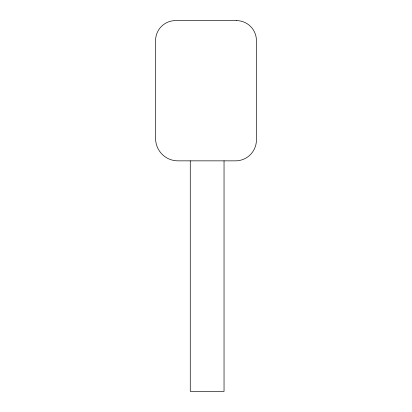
<?xml version="1.0" encoding="UTF-8"?>
<svg xmlns="http://www.w3.org/2000/svg" width="412" height="412" viewBox="0 0 412 412"><rect width="100%" height="100%" fill="white"/><g stroke="black" fill="none" stroke-linecap="round" stroke-linejoin="round"><path stroke-width="0.62" d="M224.04 160.85L224.04 391.4L190.267 391.4L190.267 160.85M236.442 20.6L175.517 20.6A19.941 19.941 0 0 0 155.576 40.541L155.576 138.478A22.372 22.372 0 0 0 177.948 160.85L235.525 160.85A20.899 20.899 0 0 0 256.424 139.951L256.424 40.582A19.982 19.982 0 0 0 236.442 20.6"/></g></svg>
